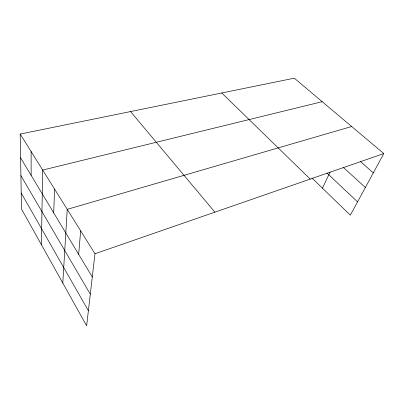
<?xml version="1.0" encoding="UTF-8"?>
<svg xmlns="http://www.w3.org/2000/svg" width="404" height="404" viewBox="0 0 404 404"><rect width="100%" height="100%" fill="white"/><g stroke="black" fill="none" stroke-linecap="round" stroke-linejoin="round"><path stroke-width="0.61" d="M41.375 244.657L42.688 170.059L322.21 101.692M53.702 212.863L54.59 189.117M62.792 283.058L67.226 209.348L351.672 126.508M78.644 254.318L80.664 230.851M20.2 134.062L94.97 253.757L86.638 325.811L21.478 208.979L20.2 134.062L294.309 78.189L383.8 153.571L350.329 215.175L312.034 178.063M322.453 188.158L330.098 172.023M94.97 253.757L383.8 153.571M360.363 161.484L373.306 172.882M343.344 167.443L365.368 187.496M326.982 173.094L357.56 201.864M221.761 92.976L310.237 179.088M130.568 111.565L214.888 212.166M20.604 157.858L92.284 276.987M20.912 175.674L90.299 294.168M21.205 193.031L88.385 310.737M31.118 151.54L31.138 175.356"/></g></svg>
